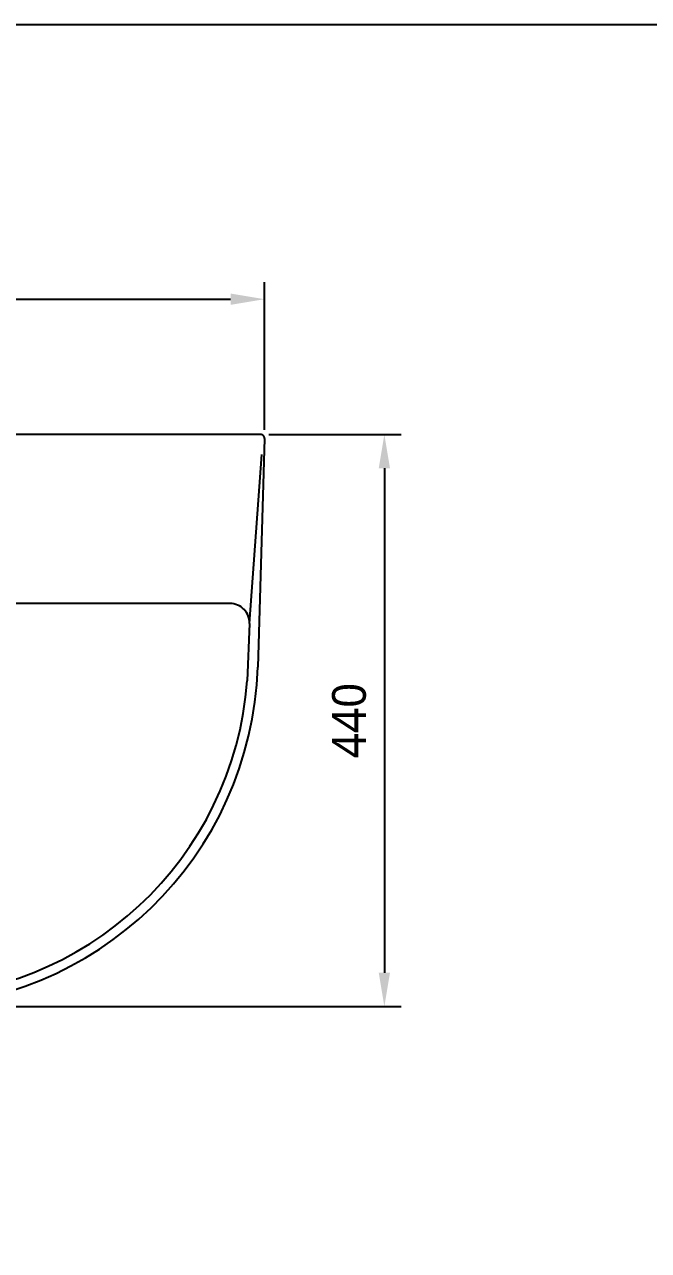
# Model space of a CAD drawing. Extents: x 7158 to 10258, y -4678 to -2578.
# Drawn here: x 8228 to 8708, y -3521 to -2578 of the extents above; entities that cross this region are included whole.
import ezdxf

# ---------------------------------------------------------------- set-up
doc = ezdxf.new("R2010")
doc.units = 0
doc.header["$LTSCALE"] = 20
doc.header["$MEASUREMENT"] = 0
doc.layers.get('0').update_dxf_attribs({"linetype": 'CONTINUOUS'})
doc.layers.get('DEFPOINTS').update_dxf_attribs({"linetype": 'CONTINUOUS'})
doc.layers.add('3', color=3, linetype='CONTINUOUS')
doc.layers.add('5', color=5, linetype='CONTINUOUS')
doc.styles.get("Standard").update_dxf_attribs({"font": 'NanumGothic.ttf'})
doc.dimstyles.get("Standard").update_dxf_attribs({"dimtxt": 2.5, "dimasz": 2, "dimexe": 2, "dimexo": 1, "dimgap": 1.5, "dimtad": 1, "dimdec": 0, "dimlfac": 10, "dimrnd": 0.5, "dimzin": 0, "dimdsep": 46, "dimtxsty": 'Standard', "dimcen": 0, "dimclrt": 2, "dimadec": 0, "dimazin": 0, "dimtfac": 1, "dimtdec": 0, "dimtmove": 0, "dimatfit": 3, "dimfxl": 1, "dimtolj": 1, "dimtzin": 0, "dimarcsym": 0})

# ---------------------------------------------------------------- blocks, each defined once
blk = doc.blocks.new('*D58')
at = {"color": 3, "lineweight": -2, "transparency": 16777216}
for p, q in [((8416.37822439836, -2893.163180721926), (8518.173551783786, -2893.163180721926)), ((8505.173551783786, -2919.163180721926), (8505.173551783786, -3307.163180721926)), ((8144.378224398361, -3333.163180721926), (8518.173551783786, -3333.163180721926))]:
    blk.add_line(p, q, dxfattribs=at)
at = {"color": 3, "transparency": 16777216}
for points in [[(8500.840218450452, -2919.163180721926), (8509.50688511712, -2919.163180721926), (8505.173551783786, -2893.163180721926)], [(8500.840218450452, -3307.163180721926), (8509.50688511712, -3307.163180721926), (8505.173551783786, -3333.163180721926)]]:
    blk.add_solid(points, dxfattribs=at)
at = {"layer": 'DEFPOINTS', "color": 0, "transparency": 16777216}
for p in [(8409.87822439836, -2893.163180721926), (8137.878224398361, -3333.163180721926), (8505.173551783786, -3333.163180721926)]:
    blk.add_point(p, dxfattribs=at)
at = {"color": 2, "transparency": 16777216, "insert": (8478.113465946873, -3113.163180721928), "char_height": 26, "attachment_point": 5, "rotation": 90}
blk.add_mtext('\\A1;440', dxfattribs=at)
blk = doc.blocks.new('*D59')
at = {"color": 3, "lineweight": -2, "transparency": 16777216}
for p, q in [((7862.878224398357, -2889.663180721926), (7862.878224398357, -2776.180422817031)), ((8412.878224398357, -2889.663180721926), (8412.878224398357, -2776.180422817031)), ((7888.878224398357, -2789.180422817031), (8386.878224398357, -2789.180422817031))]:
    blk.add_line(p, q, dxfattribs=at)
at = {"color": 3, "transparency": 16777216}
for points in [[(7888.878224398357, -2784.847089483698), (7888.878224398357, -2793.513756150365), (7862.878224398357, -2789.180422817031)], [(8386.878224398357, -2784.847089483698), (8386.878224398357, -2793.513756150365), (8412.878224398357, -2789.180422817031)]]:
    blk.add_solid(points, dxfattribs=at)
at = {"layer": 'DEFPOINTS', "color": 0, "transparency": 16777216}
for p in [(8412.878224398357, -2789.180422817031), (7862.878224398357, -2896.163180721926), (8412.878224398357, -2896.163180721926)]:
    blk.add_point(p, dxfattribs=at)
at = {"color": 2, "transparency": 16777216, "insert": (8137.878224398357, -2763.180422817031), "char_height": 26, "attachment_point": 5}
blk.add_mtext('\\A1;550', dxfattribs=at)

msp = doc.modelspace()

# ---------------------------------------------------------------- linework, layer by layer
at = {"layer": '3', "color": 7}
for p, q in [((8409.878224398357, -2893.163180721926), (8137.87822439835, -2893.163180721927)), ((8412.877076515984, -2896.246162507185), (8407.731122895599, -3072.074587605068)), ((8386.441452343488, -3023.163180721926), (8165.147025360726, -3023.163180721927)), ((8401.43571293156, -3038.578089648225), (8399.662077467468, -3082.540081203931))]:
    msp.add_line(p, q, dxfattribs=at)
at = {"layer": '3', "color": 2}
msp.add_line((8401.43571293156, -3038.578089648225), (8410.96938609371, -2908.522073109587), dxfattribs=at)
at = {"layer": '3', "color": 7}
for centre, radius, start, end in [((8409.878224398357, -2896.163180721926), 3, 358.4149624779805, 90), ((8386.441452343488, -3038.163180721926), 15, 358.4149624779805, 90), ((8137.878224398357, -3063.163180721924), 270, 270, 358.1085972221212), ((8137.878224398357, -3063.163180721924), 262.5, 270, 355.7667606017266)]:
    msp.add_arc(centre, radius, start, end, dxfattribs=at)
at = {"layer": '5'}
msp.add_lwpolyline([(7158.399714505147, -2577.940894522555), (10258.39971450515, -2577.940894522555), (10258.39971450515, -4677.940894522555), (7158.399714505147, -4677.940894522555)], close=True, dxfattribs=at)

# ---------------------------------------------------------------- dimensions: what is measured, and where the dimension line sits
dim = msp.add_linear_dim(base=(8412.878224398357, -2789.180422817031), p1=(7862.878224398357, -2896.163180721926), p2=(8412.878224398357, -2896.163180721926), dimstyle='Standard', override={"dimscale": 1.3, "dimtxt": 20, "dimasz": 20, "dimexe": 10, "dimexo": 5, "dimgap": 10, "dimlfac": 1, "dimzin": 8, "dimclrd": 3, "dimclre": 3, "dimfxl": 1.25, "dimarcsym": 1})
dim.commit()
dim.dimension.update_dxf_attribs({"geometry": '*D59', "text_midpoint": (8137.878224398357, -2763.180422817031)})
dim = msp.add_linear_dim(base=(8505.173551783786, -3333.163180721926), p1=(8409.878224398357, -2893.163180721926), p2=(8137.878224398357, -3333.163180721924), angle=90, dimstyle='Standard', override={"dimscale": 1.3, "dimtxt": 20, "dimasz": 20, "dimexe": 10, "dimexo": 5, "dimgap": 10, "dimlfac": 1, "dimzin": 8, "dimclrd": 3, "dimclre": 3, "dimfxl": 1.25, "dimarcsym": 1})
dim.commit()
dim.dimension.update_dxf_attribs({"geometry": '*D58', "text_midpoint": (8478.113465946873, -3113.163180721928)})

doc.saveas('drawing.dxf')
